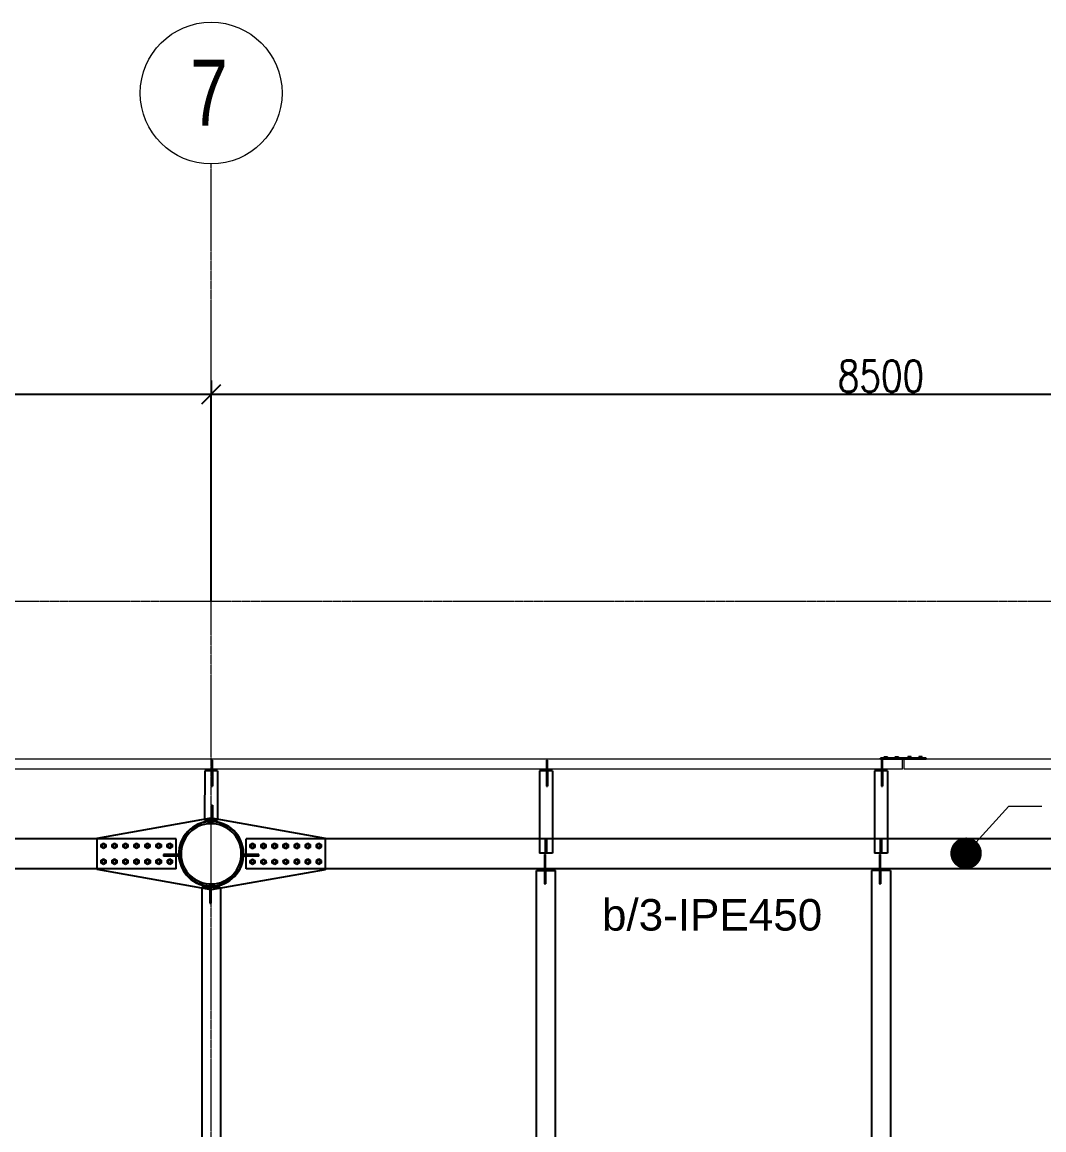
# Model space of a CAD drawing. Extents: x 7536 to 102814, y -9868 to 35131.
# Drawn here: x 20633 to 27116, y 28101 to 35131 of the extents above; entities that cross this region are included whole.
import ezdxf
from ezdxf.enums import TextEntityAlignment as Align

# ---------------------------------------------------------------- set-up
doc = ezdxf.new("R2010")
doc.units = 0
doc.header["$LTSCALE"] = 0.4
doc.linetypes.add('Grid Line', pattern=[3.33375, 1.905, -0.47625, 0.47625, -0.47625])
doc.layers.get('0').update_dxf_attribs({"color": 255})
for name, color, linetype, lineweight in [('0-1', 7, 'Continuous', 5), ('E_COLUMNAS-1', 1, 'Continuous', 25), ('E_EJES', 8, 'Continuous', 9), ('E_EJES-1', 8, 'Grid Line', 9), ('E_TEXTO', 3, 'Continuous', 9)]:
    doc.layers.add(name, color=color, linetype=linetype, lineweight=lineweight)
doc.layers.add('COTAS', color=8, linetype='Continuous')
doc.layers.add('VIGAS', color=8, linetype='Continuous')
doc.styles.add('CNI_COTAS', font='romans.shx', dxfattribs={"width": 0.8})
doc.styles.add('Swis721 LtCn BT', font='swisscl.ttf', dxfattribs={"height": 0.42})
doc.styles.add('VERDANA', font='arial.ttf')
doc.dimstyles.new('1.5', dxfattribs={"dimscale": 0, "dimtxt": 200, "dimasz": 120, "dimexe": 4, "dimexo": 4, "dimgap": 15, "dimtad": 1, "dimdec": 0, "dimzin": 4, "dimdsep": 46, "dimtxsty": 'CNI_COTAS', "dimblk": 'OBLIQUE', "dimcen": -0.09, "dimclrd": 256, "dimclrt": 3, "dimadec": 0, "dimazin": 0, "dimtfac": 1, "dimtdec": 0, "dimtmove": 2, "dimatfit": 0, "dimldrblk": 'OBLIQUE', "dimfxl": 0.05, "dimtolj": 1, "dimtzin": 0, "dimarcsym": 0})

# ---------------------------------------------------------------- blocks, each defined once
blk = doc.blocks.new('Grid - CNI_NOMBRE EJES-372759-_6_00m_N_E_-NIVEL-2 DOC')
at = {"layer": 'E_EJES'}
blk.add_circle((0, 0), 0.003, dxfattribs=at)
blk = doc.blocks.new('_Oblique')
at = {"color": 0, "linetype": 'ByBlock', "lineweight": -2}
blk.add_line((-0.5, -0.5), (0.5, 0.5), dxfattribs=at)
blk = doc.blocks.new('*D99')
at = {"layer": 'COTAS', "color": 0, "lineweight": -2, "transparency": 16777216}
for p, q in [((13332.4, 31459.7), (13332.4, 32773)), ((21832.4, 31459.7), (21832.4, 32773))]:
    blk.add_line(p, q, dxfattribs=at)
at = {"layer": 'COTAS', "lineweight": -2, "transparency": 16777216}
blk.add_line((13332.4, 32769), (21832.4, 32769), dxfattribs=at)
at = {"layer": 'Defpoints', "color": 0, "transparency": 16777216}
for p in [(21832.4, 32769), (13332.4, 31455.7), (21832.4, 31455.7)]:
    blk.add_point(p, dxfattribs=at)
at = {"layer": 'COTAS', "lineweight": -2, "transparency": 16777216, "xscale": 120, "yscale": 120, "zscale": 120, "rotation": 180}
blk.add_blockref('_Oblique', (13332.4, 32769), dxfattribs=at)
at = {"layer": 'COTAS', "lineweight": -2, "transparency": 16777216, "xscale": 120, "yscale": 120, "zscale": 120}
blk.add_blockref('_Oblique', (21832.4, 32769), dxfattribs=at)
at = {"layer": 'COTAS', "color": 3, "transparency": 16777216, "insert": (17582.4, 32884), "char_height": 200, "attachment_point": 5, "style": 'CNI_COTAS'}
blk.add_mtext('\\A1;8500', dxfattribs=at)
blk = doc.blocks.new('*D100')
at = {"layer": 'COTAS', "color": 0, "lineweight": -2, "transparency": 16777216}
blk.add_line((21832.4, 32855.6), (21832.4, 32765), dxfattribs=at)
at = {"layer": 'COTAS', "lineweight": -2, "transparency": 16777216}
blk.add_line((21832.4, 32769), (30332.4, 32769), dxfattribs=at)
at = {"layer": 'Defpoints', "color": 0, "transparency": 16777216}
for p in [(21832.4, 32859.6), (30332.4, 32769), (30332.4, 32769)]:
    blk.add_point(p, dxfattribs=at)
at = {"layer": 'COTAS', "lineweight": -2, "transparency": 16777216, "xscale": 120, "yscale": 120, "zscale": 120, "rotation": 180}
blk.add_blockref('_Oblique', (21832.4, 32769), dxfattribs=at)
at = {"layer": 'COTAS', "lineweight": -2, "transparency": 16777216, "xscale": 120, "yscale": 120, "zscale": 120}
blk.add_blockref('_Oblique', (30332.4, 32769), dxfattribs=at)
at = {"layer": 'COTAS', "color": 3, "transparency": 16777216, "insert": (26082.4, 32884), "char_height": 200, "attachment_point": 5, "style": 'CNI_COTAS'}
blk.add_mtext('\\A1;8500', dxfattribs=at)

msp = doc.modelspace()

# ---------------------------------------------------------------- linework, layer by layer
at = {"color": 1, "linetype": 'Continuous'}
for centre, radius, start, end in [((21149.2, 29903), 11.5, 18.0268, 198.0268), ((21149.2, 29903), 11.5, 198.0268, 18.0268), ((21149.2, 29903), 10, 90.0268, 270.0268), ((21149.2, 29903), 10, 270.0268, 90.0268), ((21219.2, 29903.1), 11.5, 18.0268, 198.0268), ((21219.2, 29903.1), 11.5, 198.0268, 18.0268), ((21219.2, 29903.1), 10, 90.0268, 270.0268), ((21219.2, 29903.1), 10, 270.0268, 90.0268), ((21289.2, 29903.1), 11.5, 18.0268, 198.0268), ((21289.2, 29903.1), 11.5, 198.0268, 18.0268), ((21289.2, 29903.1), 10, 90.0268, 270.0268), ((21289.2, 29903.1), 10, 270.0268, 90.0268), ((21359.2, 29903.1), 11.5, 18.0268, 198.0268), ((21359.2, 29903.1), 11.5, 198.0268, 18.0268), ((21359.2, 29903.1), 10, 90.0268, 270.0268), ((21359.2, 29903.1), 10, 270.0268, 90.0268), ((21429.2, 29903.2), 11.5, 18.0268, 198.0268), ((21429.2, 29903.2), 11.5, 198.0268, 18.0268), ((21429.2, 29903.2), 10, 90.0268, 270.0268), ((21429.2, 29903.2), 10, 270.0268, 90.0268), ((21499.2, 29903.2), 11.5, 18.0268, 198.0268), ((21499.2, 29903.2), 11.5, 198.0268, 18.0268), ((21499.2, 29903.2), 10, 90.0268, 270.0268), ((21499.2, 29903.2), 10, 270.0268, 90.0268), ((21569.2, 29903.2), 11.5, 18.0268, 198.0268), ((21569.2, 29903.2), 11.5, 198.0268, 18.0268), ((21569.2, 29903.2), 10, 90.0268, 270.0268), ((21569.2, 29903.2), 10, 270.0268, 90.0268), ((22095.3, 29902.4), 11.5, 18.0268, 198.0268), ((22095.3, 29902.4), 11.5, 198.0268, 18.0268), ((22095.3, 29902.4), 10, 90.0268, 270.0268), ((22095.3, 29902.4), 10, 270.0268, 90.0268), ((22165.3, 29902.5), 11.5, 18.0268, 198.0268), ((22165.3, 29902.5), 11.5, 198.0268, 18.0268), ((22165.3, 29902.5), 10, 90.0268, 270.0268), ((22165.3, 29902.5), 10, 270.0268, 90.0268), ((22235.3, 29902.5), 11.5, 18.0268, 198.0268), ((22235.3, 29902.5), 11.5, 198.0268, 18.0268), ((22235.3, 29902.5), 10, 90.0268, 270.0268), ((22235.3, 29902.5), 10, 270.0268, 90.0268), ((22305.3, 29902.5), 11.5, 18.0268, 198.0268), ((22305.3, 29902.5), 11.5, 198.0268, 18.0268), ((22305.3, 29902.5), 10, 90.0268, 270.0268), ((22305.3, 29902.5), 10, 270.0268, 90.0268), ((22375.3, 29902.6), 11.5, 18.0268, 198.0268), ((22375.3, 29902.6), 11.5, 198.0268, 18.0268), ((22375.3, 29902.6), 10, 90.0268, 270.0268), ((22375.3, 29902.6), 10, 270.0268, 90.0268), ((22445.3, 29902.6), 11.5, 18.0268, 198.0268), ((22445.3, 29902.6), 11.5, 198.0268, 18.0268), ((22445.3, 29902.6), 10, 90.0268, 270.0268), ((22445.3, 29902.6), 10, 270.0268, 90.0268), ((22515.3, 29902.6), 11.5, 18.0268, 198.0268), ((22515.3, 29902.6), 11.5, 198.0268, 18.0268), ((22515.3, 29902.6), 10, 90.0268, 270.0268), ((22515.3, 29902.6), 10, 270.0268, 90.0268), ((21149.3, 29803), 11.5, 18.0268, 198.0268), ((21149.3, 29803), 11.5, 198.0268, 18.0268), ((21149.3, 29803), 10, 90.0268, 270.0268), ((21149.3, 29803), 10, 270.0268, 90.0268), ((21219.3, 29803.1), 11.5, 18.0268, 198.0268), ((21219.3, 29803.1), 11.5, 198.0268, 18.0268), ((21219.3, 29803.1), 10, 90.0268, 270.0268), ((21219.3, 29803.1), 10, 270.0268, 90.0268), ((21289.3, 29803.1), 11.5, 18.0268, 198.0268), ((21289.3, 29803.1), 11.5, 198.0268, 18.0268), ((21289.3, 29803.1), 10, 90.0268, 270.0268), ((21289.3, 29803.1), 10, 270.0268, 90.0268), ((21359.3, 29803.1), 11.5, 18.0268, 198.0268), ((21359.3, 29803.1), 11.5, 198.0268, 18.0268), ((21359.3, 29803.1), 10, 90.0268, 270.0268), ((21359.3, 29803.1), 10, 270.0268, 90.0268), ((21429.3, 29803.2), 11.5, 18.0268, 198.0268), ((21429.3, 29803.2), 11.5, 198.0268, 18.0268), ((21429.3, 29803.2), 10, 90.0268, 270.0268), ((21429.3, 29803.2), 10, 270.0268, 90.0268), ((21499.3, 29803.2), 11.5, 18.0268, 198.0268), ((21499.3, 29803.2), 11.5, 198.0268, 18.0268), ((21499.3, 29803.2), 10, 90.0268, 270.0268), ((21499.3, 29803.2), 10, 270.0268, 90.0268), ((21569.3, 29803.2), 11.5, 18.0268, 198.0268), ((21569.3, 29803.2), 11.5, 198.0268, 18.0268), ((21569.3, 29803.2), 10, 90.0268, 270.0268), ((21569.3, 29803.2), 10, 270.0268, 90.0268), ((22095.4, 29802.4), 11.5, 18.0268, 198.0268), ((22095.4, 29802.4), 11.5, 198.0268, 18.0268), ((22095.4, 29802.4), 10, 90.0268, 270.0268), ((22095.4, 29802.4), 10, 270.0268, 90.0268), ((22165.4, 29802.5), 11.5, 18.0268, 198.0268), ((22165.4, 29802.5), 11.5, 198.0268, 18.0268), ((22165.4, 29802.5), 10, 90.0268, 270.0268), ((22165.4, 29802.5), 10, 270.0268, 90.0268), ((22235.4, 29802.5), 11.5, 18.0268, 198.0268), ((22235.4, 29802.5), 11.5, 198.0268, 18.0268), ((22235.4, 29802.5), 10, 90.0268, 270.0268), ((22235.4, 29802.5), 10, 270.0268, 90.0268), ((22305.4, 29802.5), 11.5, 18.0268, 198.0268), ((22305.4, 29802.5), 11.5, 198.0268, 18.0268), ((22305.4, 29802.5), 10, 90.0268, 270.0268), ((22305.4, 29802.5), 10, 270.0268, 90.0268), ((22375.4, 29802.6), 11.5, 18.0268, 198.0268), ((22375.4, 29802.6), 11.5, 198.0268, 18.0268), ((22375.4, 29802.6), 10, 90.0268, 270.0268), ((22375.4, 29802.6), 10, 270.0268, 90.0268), ((22445.4, 29802.6), 11.5, 18.0268, 198.0268), ((22445.4, 29802.6), 11.5, 198.0268, 18.0268), ((22445.4, 29802.6), 10, 90.0268, 270.0268), ((22445.4, 29802.6), 10, 270.0268, 90.0268), ((22515.4, 29802.6), 11.5, 18.0268, 198.0268), ((22515.4, 29802.6), 11.5, 198.0268, 18.0268), ((22515.4, 29802.6), 10, 90.0268, 270.0268), ((22515.4, 29802.6), 10, 270.0268, 90.0268)]:
    msp.add_arc(centre, radius, start, end, dxfattribs=at)
at = {"layer": '0-1', "color": 8}
for p, q in [((26218.9, 30454.2), (14228.9, 30454.2)), ((26218.9, 30389.2), (26218.9, 30454.2)), ((30182.4, 30454.2), (26228.9, 30454.2)), ((26228.9, 30389.2), (26228.9, 30454.2)), ((26218.9, 30389.2), (14228.9, 30389.2)), ((30182.4, 30389.2), (26228.9, 30389.2))]:
    msp.add_line(p, q, dxfattribs=at)
at = {"layer": 'E_COLUMNAS-1'}
for centre, radius, start, end in [((21832.4, 29852.1), 206, 80, 260), ((21832.4, 29852.1), 206, 80, 260), ((21832.4, 29852.7), 203, 10, 190), ((21832.4, 29852.7), 191, 350, 170), ((21832.4, 29852.1), 206, 260, 80), ((21832.4, 29852.1), 206, 260, 80), ((21832.4, 29852.7), 203, 190, 10), ((21832.4, 29852.7), 191, 170, 350)]:
    msp.add_arc(centre, radius, start, end, dxfattribs=at)
at = {"layer": 'E_EJES-1'}
for p, q in [((21832.4, 3740.4), (21832.4, 34230.5)), ((8436, 31455.7), (101914.5, 31455.7))]:
    msp.add_line(p, q, dxfattribs=at)
at = {"layer": 'E_TEXTO', "color": 4}
for p, q in [((26622.4, 29856.5), (26893, 30154.5)), ((26893, 30154.5), (27102.7, 30154.5))]:
    msp.add_line(p, q, dxfattribs=at)
at = {"layer": 'E_TEXTO', "color": 4, "const_width": 100}
msp.add_lwpolyline([(26572.4, 29856.5, 1), (26672.4, 29856.5, 1)], format="xyb", close=True, dxfattribs=at)
at = {"layer": 'VIGAS'}
for p, q in [((21841.2, 30446.7), (21835.2, 30446.7)), ((21835.2, 30446.7), (21835.2, 30389.2)), ((21841.2, 30389.2), (21841.2, 30446.7)), ((23966.1, 30446.7), (23960.1, 30446.7)), ((23960.1, 30446.7), (23960.1, 30389.2)), ((23966.1, 30389.2), (23966.1, 30446.7)), ((26368.9, 30460.2), (26078.9, 30460.2)), ((26078.9, 30454.2), (26078.9, 30460.2)), ((26218.9, 30454.2), (26078.9, 30454.2)), ((26091.1, 30446.7), (26085.1, 30446.7)), ((26085.1, 30446.7), (26085.1, 30389.2)), ((26091.1, 30389.2), (26091.1, 30446.7)), ((26103.5, 30460.2), (26103.5, 30468.1)), ((26103.5, 30468.1), (26124.3, 30468.1)), ((26108.7, 30460.2), (26108.7, 30468.1)), ((26119.1, 30460.2), (26119.1, 30468.1)), ((26124.3, 30460.2), (26124.3, 30468.1)), ((26173.5, 30460.2), (26173.5, 30468.1)), ((26173.5, 30468.1), (26194.3, 30468.1)), ((26178.7, 30460.2), (26178.7, 30468.1)), ((26189.1, 30460.2), (26189.1, 30468.1)), ((26194.3, 30460.2), (26194.3, 30468.1)), ((26228.9, 30454.2), (26218.9, 30454.2)), ((26368.9, 30454.2), (26228.9, 30454.2)), ((26274.3, 30468.1), (26253.5, 30468.1)), ((26253.5, 30468.1), (26253.5, 30460.2)), ((26258.7, 30460.2), (26258.7, 30468.1)), ((26269.1, 30460.2), (26269.1, 30468.1)), ((26274.3, 30460.2), (26274.3, 30468.1)), ((26344.3, 30468.1), (26323.5, 30468.1)), ((26323.5, 30468.1), (26323.5, 30460.2)), ((26328.7, 30460.2), (26328.7, 30468.1)), ((26339.1, 30460.2), (26339.1, 30468.1)), ((26344.3, 30460.2), (26344.3, 30468.1)), ((26368.9, 30454.2), (26368.9, 30460.2)), ((21791.6, 30379.2), (21791, 30072.8)), ((21873.6, 30379.2), (21791.6, 30379.2)), ((21835.2, 30436.7), (21841.2, 30436.7)), ((21835.2, 30389.2), (21835.2, 30379.2)), ((21835.2, 30389.2), (21841.2, 30389.2)), ((21835.2, 30379.2), (21835.2, 30281.7)), ((21835.2, 30376.7), (21841.2, 30376.7)), ((21841.2, 30389.2), (21841.2, 30379.2)), ((21841.2, 30379.2), (21841.2, 30281.7)), ((21873.6, 30379.2), (21873, 30072.9)), ((23998.6, 30379.2), (23916.6, 30379.2)), ((23916.6, 30379.2), (23916.6, 29947.5)), ((23960.1, 30436.7), (23966.1, 30436.7)), ((23960.1, 30389.2), (23960.1, 30379.2)), ((23960.1, 30389.2), (23966.1, 30389.2)), ((23960.1, 30379.2), (23960.1, 30281.7)), ((23960.1, 30376.7), (23966.1, 30376.7)), ((23966.1, 30389.2), (23966.1, 30379.2)), ((23966.1, 30379.2), (23966.1, 30281.7)), ((23998.6, 30379.2), (23998.6, 29947.5)), ((26123.6, 30379.2), (26041.6, 30379.2)), ((26041.6, 30379.2), (26041.6, 29947.5)), ((26085.1, 30436.7), (26091.1, 30436.7)), ((26085.1, 30389.2), (26085.1, 30379.2)), ((26085.1, 30389.2), (26091.1, 30389.2)), ((26085.1, 30379.2), (26085.1, 30281.7)), ((26085.1, 30376.7), (26091.1, 30376.7)), ((26091.1, 30389.2), (26091.1, 30379.2)), ((26091.1, 30379.2), (26091.1, 30281.7)), ((26123.6, 30379.2), (26123.6, 29947.5)), ((21835.2, 30296.7), (21841.2, 30296.7)), ((23960.1, 30296.7), (23966.1, 30296.7)), ((26085.1, 30296.7), (26091.1, 30296.7)), ((21835.2, 30281.7), (21841.2, 30281.7)), ((23960.1, 30281.7), (23966.1, 30281.7)), ((26085.1, 30281.7), (26091.1, 30281.7)), ((21834.5, 30160.7), (21834.5, 30057.9)), ((21834.5, 30160.7), (21840.5, 30160.7)), ((21840.5, 30160.7), (21840.5, 30057.4)), ((21109.3, 29953), (21832.4, 30080.1)), ((21109.3, 29953), (21832.4, 30080.1)), ((21791, 30072.8), (21791, 30065.7)), ((21873, 30065.7), (21791, 30065.7)), ((21832.4, 30080.1), (22555.4, 29952.1)), ((21832.4, 30080.1), (22555.4, 29952.1)), ((21834.5, 30057.9), (21834.5, 30055.7)), ((21834.5, 30055.7), (21840.5, 30055.7)), ((21840.5, 30057.4), (21840.5, 30055.7)), ((21873, 30072.9), (21873, 30065.7)), ((21109.3, 29947.5), (14055.4, 29947.5)), ((21109.3, 29753), (21109.3, 29953)), ((21109.3, 29753), (21109.3, 29953)), ((21609.4, 29947.5), (21109.3, 29947.5)), ((21609.4, 29757.5), (21609.4, 29947.5)), ((22055.3, 29757.5), (22055.3, 29947.5)), ((22555.4, 29947.5), (22055.3, 29947.5)), ((22555.4, 29952.1), (22555.4, 29752.1)), ((22555.4, 29952.1), (22555.4, 29752.1)), ((29685.3, 29947.5), (22555.4, 29947.5)), ((23916.6, 29947.5), (23916.6, 29857.2)), ((23954.6, 29857.2), (23954.6, 29947.2)), ((23954.6, 29947.2), (23960.6, 29947.2)), ((23954.6, 29857.2), (23954.6, 29947.2)), ((23954.6, 29947.2), (23960.6, 29947.2)), ((23960.6, 29947.2), (23960.6, 29857.2)), ((23960.6, 29947.2), (23960.6, 29857.2)), ((23998.6, 29947.5), (23998.6, 29857.2)), ((26041.6, 29947.5), (26041.6, 29857.2)), ((26079.6, 29857.2), (26079.6, 29947.2)), ((26079.6, 29947.2), (26085.6, 29947.2)), ((26079.6, 29857.2), (26079.6, 29947.2)), ((26079.6, 29947.2), (26085.6, 29947.2)), ((26085.6, 29947.2), (26085.6, 29857.2)), ((26085.6, 29947.2), (26085.6, 29857.2)), ((26123.6, 29947.5), (26123.6, 29857.2)), ((21134.2, 29911.7), (21149.2, 29920.4)), ((21134.2, 29894.4), (21134.2, 29911.7)), ((21149.2, 29885.7), (21134.2, 29894.4)), ((21149.2, 29920.4), (21164.2, 29911.7)), ((21164.2, 29894.4), (21149.2, 29885.7)), ((21164.2, 29911.7), (21164.2, 29894.4)), ((21204.2, 29911.7), (21219.2, 29920.4)), ((21204.2, 29894.4), (21204.2, 29911.7)), ((21219.2, 29885.7), (21204.2, 29894.4)), ((21219.2, 29920.4), (21234.2, 29911.7)), ((21234.2, 29894.4), (21219.2, 29885.7)), ((21234.2, 29911.7), (21234.2, 29894.4)), ((21274.2, 29911.8), (21289.2, 29920.4)), ((21274.2, 29894.4), (21274.2, 29911.8)), ((21289.2, 29885.8), (21274.2, 29894.4)), ((21289.2, 29920.4), (21304.2, 29911.8)), ((21304.2, 29894.4), (21289.2, 29885.8)), ((21304.2, 29911.8), (21304.2, 29894.4)), ((21344.2, 29911.8), (21359.2, 29920.5)), ((21344.2, 29894.5), (21344.2, 29911.8)), ((21359.2, 29885.8), (21344.2, 29894.5)), ((21359.2, 29920.5), (21374.2, 29911.8)), ((21374.2, 29894.5), (21359.2, 29885.8)), ((21374.2, 29911.8), (21374.2, 29894.5)), ((21414.2, 29911.8), (21429.2, 29920.5)), ((21414.2, 29894.5), (21414.2, 29911.8)), ((21429.2, 29885.8), (21414.2, 29894.5)), ((21429.2, 29920.5), (21444.2, 29911.8)), ((21444.2, 29894.5), (21429.2, 29885.8)), ((21444.2, 29911.8), (21444.2, 29894.5)), ((21484.2, 29911.9), (21499.2, 29920.5)), ((21484.2, 29894.5), (21484.2, 29911.9)), ((21499.2, 29885.9), (21484.2, 29894.5)), ((21499.2, 29920.5), (21514.2, 29911.9)), ((21514.2, 29894.5), (21499.2, 29885.9)), ((21514.2, 29911.9), (21514.2, 29894.5)), ((21554.2, 29911.9), (21569.2, 29920.6)), ((21554.2, 29894.6), (21554.2, 29911.9)), ((21569.2, 29885.9), (21554.2, 29894.6)), ((21569.2, 29920.6), (21584.2, 29911.9)), ((21584.2, 29894.6), (21569.2, 29885.9)), ((21584.2, 29911.9), (21584.2, 29894.6)), ((22080.3, 29911.1), (22095.3, 29919.7)), ((22080.3, 29893.8), (22080.3, 29911.1)), ((22095.3, 29885.1), (22080.3, 29893.8)), ((22095.3, 29919.7), (22110.3, 29911.1)), ((22110.3, 29893.8), (22095.3, 29885.1)), ((22110.3, 29911.1), (22110.3, 29893.8)), ((22150.3, 29911.1), (22165.3, 29919.8)), ((22150.3, 29893.8), (22150.3, 29911.1)), ((22165.3, 29885.1), (22150.3, 29893.8)), ((22165.3, 29919.8), (22180.3, 29911.1)), ((22180.3, 29893.8), (22165.3, 29885.1)), ((22180.3, 29911.1), (22180.3, 29893.8)), ((22220.3, 29911.1), (22235.3, 29919.8)), ((22220.3, 29893.8), (22220.3, 29911.1)), ((22235.3, 29885.2), (22220.3, 29893.8)), ((22235.3, 29919.8), (22250.3, 29911.2)), ((22250.3, 29893.8), (22235.3, 29885.2)), ((22250.3, 29911.2), (22250.3, 29893.8)), ((22290.3, 29911.2), (22305.3, 29919.8)), ((22290.3, 29893.9), (22290.3, 29911.2)), ((22305.3, 29885.2), (22290.3, 29893.9)), ((22305.3, 29919.8), (22320.3, 29911.2)), ((22320.3, 29893.9), (22305.3, 29885.2)), ((22320.3, 29911.2), (22320.3, 29893.9)), ((22360.3, 29911.2), (22375.3, 29919.9)), ((22360.3, 29893.9), (22360.3, 29911.2)), ((22375.3, 29885.2), (22360.3, 29893.9)), ((22375.3, 29919.9), (22390.3, 29911.2)), ((22390.3, 29893.9), (22375.3, 29885.2)), ((22390.3, 29911.2), (22390.3, 29893.9)), ((22430.3, 29911.2), (22445.3, 29919.9)), ((22430.3, 29893.9), (22430.3, 29911.2)), ((22445.3, 29885.3), (22430.3, 29893.9)), ((22445.3, 29919.9), (22460.3, 29911.3)), ((22460.3, 29893.9), (22445.3, 29885.3)), ((22460.3, 29911.3), (22460.3, 29893.9)), ((22500.3, 29911.3), (22515.3, 29919.9)), ((22500.3, 29893.9), (22500.3, 29911.3)), ((22515.3, 29885.3), (22500.3, 29893.9)), ((22515.3, 29919.9), (22530.3, 29911.3)), ((22530.3, 29894), (22515.3, 29885.3)), ((22530.3, 29911.3), (22530.3, 29894)), ((23954.6, 29877.2), (23960.6, 29877.2)), ((26079.6, 29877.2), (26085.6, 29877.2)), ((21134.3, 29811.7), (21149.3, 29820.4)), ((21134.3, 29794.4), (21134.3, 29811.7)), ((21149.3, 29820.4), (21164.3, 29811.7)), ((21164.3, 29811.7), (21164.3, 29794.4)), ((21204.3, 29811.7), (21219.3, 29820.4)), ((21204.3, 29794.4), (21204.3, 29811.7)), ((21219.3, 29820.4), (21234.3, 29811.7)), ((21234.3, 29811.7), (21234.3, 29794.4)), ((21274.3, 29811.8), (21289.3, 29820.4)), ((21274.3, 29794.4), (21274.3, 29811.8)), ((21289.3, 29820.4), (21304.3, 29811.8)), ((21304.3, 29811.8), (21304.3, 29794.4)), ((21344.3, 29811.8), (21359.3, 29820.5)), ((21344.3, 29794.5), (21344.3, 29811.8)), ((21359.3, 29820.5), (21374.3, 29811.8)), ((21374.3, 29811.8), (21374.3, 29794.5)), ((21414.3, 29811.8), (21429.3, 29820.5)), ((21414.3, 29794.5), (21414.3, 29811.8)), ((21429.3, 29820.5), (21444.3, 29811.8)), ((21444.3, 29811.8), (21444.3, 29794.5)), ((21484.3, 29811.9), (21499.3, 29820.5)), ((21484.3, 29794.5), (21484.3, 29811.9)), ((21499.3, 29820.5), (21514.3, 29811.9)), ((21514.3, 29811.9), (21514.3, 29794.5)), ((21626.7, 29847.8), (21529.4, 29847.8)), ((21529.4, 29847.8), (21529.4, 29837.8)), ((21627.6, 29837.8), (21529.4, 29837.8)), ((21554.3, 29811.9), (21569.3, 29820.6)), ((21554.3, 29794.6), (21554.3, 29811.9)), ((21569.3, 29820.6), (21584.3, 29811.9)), ((21584.3, 29811.9), (21584.3, 29794.6)), ((21629.4, 29847.8), (21626.7, 29847.8)), ((21629.4, 29837.8), (21627.6, 29837.8)), ((21629.4, 29837.8), (21629.4, 29847.8)), ((22038, 29847.8), (22035.3, 29847.8)), ((22035.3, 29847.8), (22035.3, 29837.8)), ((22037.1, 29837.8), (22035.3, 29837.8)), ((22135.3, 29837.8), (22037.1, 29837.8)), ((22135.3, 29847.8), (22038, 29847.8)), ((22080.3, 29811.1), (22095.3, 29819.7)), ((22080.4, 29793.8), (22080.3, 29811.1)), ((22095.3, 29819.7), (22110.3, 29811.1)), ((22110.3, 29811.1), (22110.4, 29793.8)), ((22135.3, 29837.8), (22135.3, 29847.8)), ((22150.3, 29811.1), (22165.3, 29819.8)), ((22150.4, 29793.8), (22150.3, 29811.1)), ((22165.3, 29819.8), (22180.3, 29811.1)), ((22180.3, 29811.1), (22180.4, 29793.8)), ((22220.3, 29811.1), (22235.3, 29819.8)), ((22220.4, 29793.8), (22220.3, 29811.1)), ((22235.3, 29819.8), (22250.3, 29811.2)), ((22250.3, 29811.2), (22250.4, 29793.8)), ((22290.3, 29811.2), (22305.3, 29819.8)), ((22290.4, 29793.9), (22290.3, 29811.2)), ((22305.3, 29819.8), (22320.3, 29811.2)), ((22320.3, 29811.2), (22320.4, 29793.9)), ((22360.3, 29811.2), (22375.3, 29819.9)), ((22360.4, 29793.9), (22360.3, 29811.2)), ((22375.3, 29819.9), (22390.3, 29811.2)), ((22390.3, 29811.2), (22390.4, 29793.9)), ((22430.3, 29811.2), (22445.3, 29819.9)), ((22430.4, 29793.9), (22430.3, 29811.2)), ((22445.3, 29819.9), (22460.3, 29811.3)), ((22460.3, 29811.3), (22460.4, 29793.9)), ((22500.3, 29811.3), (22515.3, 29819.9)), ((22500.4, 29793.9), (22500.3, 29811.3)), ((22515.3, 29819.9), (22530.3, 29811.3)), ((22530.3, 29811.3), (22530.4, 29794)), ((23998.6, 29857.2), (23916.6, 29857.2)), ((23954.3, 29847.8), (23948.3, 29847.8)), ((23948.3, 29847.8), (23948.3, 29757.5)), ((23948.3, 29827.8), (23954.3, 29827.8)), ((23954.3, 29757.5), (23954.3, 29847.8)), ((23960.6, 29857.2), (23954.6, 29857.2)), ((23960.6, 29857.2), (23954.6, 29857.2)), ((26123.6, 29857.2), (26041.6, 29857.2)), ((26079.3, 29847.8), (26073.3, 29847.8)), ((26073.3, 29847.8), (26073.3, 29757.5)), ((26073.3, 29827.8), (26079.3, 29827.8)), ((26079.3, 29757.5), (26079.3, 29847.8)), ((26085.6, 29857.2), (26079.6, 29857.2)), ((26085.6, 29857.2), (26079.6, 29857.2)), ((21109.3, 29757.5), (14055.4, 29757.5)), ((21609.4, 29757.5), (21109.3, 29757.5)), ((21832.6, 29624.1), (21109.3, 29753)), ((21832.6, 29624.1), (21109.3, 29753)), ((21149.3, 29785.7), (21134.3, 29794.4)), ((21164.3, 29794.4), (21149.3, 29785.7)), ((21219.3, 29785.7), (21204.3, 29794.4)), ((21234.3, 29794.4), (21219.3, 29785.7)), ((21289.3, 29785.8), (21274.3, 29794.4)), ((21304.3, 29794.4), (21289.3, 29785.8)), ((21359.3, 29785.8), (21344.3, 29794.5)), ((21374.3, 29794.5), (21359.3, 29785.8)), ((21429.3, 29785.8), (21414.3, 29794.5)), ((21444.3, 29794.5), (21429.3, 29785.8)), ((21499.3, 29785.9), (21484.3, 29794.5)), ((21514.3, 29794.5), (21499.3, 29785.9)), ((21569.3, 29785.9), (21554.3, 29794.6)), ((21584.3, 29794.6), (21569.3, 29785.9)), ((22555.4, 29752.1), (21832.6, 29624.1)), ((22555.4, 29752.1), (21832.6, 29624.1)), ((22555.4, 29757.5), (22055.3, 29757.5)), ((22095.4, 29785.1), (22080.4, 29793.8)), ((22110.4, 29793.8), (22095.4, 29785.1)), ((22165.4, 29785.1), (22150.4, 29793.8)), ((22180.4, 29793.8), (22165.4, 29785.1)), ((22235.4, 29785.2), (22220.4, 29793.8)), ((22250.4, 29793.8), (22235.4, 29785.2)), ((22305.4, 29785.2), (22290.4, 29793.9)), ((22320.4, 29793.9), (22305.4, 29785.2)), ((22375.4, 29785.2), (22360.4, 29793.9)), ((22390.4, 29793.9), (22375.4, 29785.2)), ((22445.4, 29785.3), (22430.4, 29793.9)), ((22460.4, 29793.9), (22445.4, 29785.3)), ((22515.4, 29785.3), (22500.4, 29793.9)), ((22530.4, 29794), (22515.4, 29785.3)), ((29685.3, 29757.5), (22555.4, 29757.5)), ((23897.4, 23446.5), (23897.4, 29747.5)), ((23897.4, 29747.5), (24017.4, 29747.5)), ((23948.3, 29757.5), (23948.3, 29747.5)), ((23948.3, 29747.5), (23948.3, 29662.5)), ((23954.3, 29757.5), (23954.3, 29747.5)), ((23954.3, 29747.5), (23954.3, 29662.5)), ((24017.4, 23446.5), (24017.4, 29747.5)), ((26142.4, 29747.5), (26022.4, 29747.5)), ((26022.4, 29747.5), (26022.4, 23446.3)), ((26073.3, 29757.5), (26073.3, 29747.5)), ((26073.3, 29747.5), (26073.3, 29662.5)), ((26079.3, 29757.5), (26079.3, 29747.5)), ((26079.3, 29747.5), (26079.3, 29662.5)), ((26142.4, 29747.5), (26142.4, 23446.2)), ((21892.4, 29639.7), (21772.4, 29639.7)), ((21772.4, 29639.7), (21772.4, 29634.8)), ((21772.4, 29634.8), (21772.4, 23460.1)), ((21829.3, 29649.7), (21823.3, 29649.7)), ((21823.3, 29649.7), (21823.3, 29646.9)), ((21823.3, 29646.9), (21823.3, 29539.7)), ((21829.3, 29649.7), (21829.3, 29646.4)), ((21829.3, 29646.4), (21829.3, 29539.7)), ((21892.4, 29639.7), (21892.4, 29634.7)), ((21892.4, 29634.7), (21892.4, 23460.1)), ((23948.3, 29662.5), (23954.3, 29662.5)), ((26073.3, 29662.5), (26079.3, 29662.5)), ((21823.3, 29539.7), (21829.3, 29539.7))]:
    msp.add_line(p, q, dxfattribs=at)

# ---------------------------------------------------------------- block references
at = {"layer": 'E_EJES', "xscale": 149999.9999999999, "yscale": 149999.9999999999, "zscale": 149999.9999999999}
msp.add_blockref('Grid - CNI_NOMBRE EJES-372759-_6_00m_N_E_-NIVEL-2 DOC', (21832.4, 34680.5), dxfattribs=at)

# ---------------------------------------------------------------- texts
at = {"layer": 'E_EJES', "insert": (21698.7, 34893.1), "char_height": 420, "width": 312.658, "attachment_point": 1, "style": 'Swis721 LtCn BT'}
msp.add_mtext('7', dxfattribs=at)
at = {"layer": 'E_TEXTO', "style": 'VERDANA'}
msp.add_text('b/3-IPE450', height=200, dxfattribs=at).set_placement((25010.9, 29365.7), align=Align.CENTER)

# ---------------------------------------------------------------- dimensions: what is measured, and where the dimension line sits
at = {"layer": 'COTAS'}
for base, p1, p2, picture, middle in [((21832.4, 32769), (13332.4, 31455.7), (21832.4, 31455.7), '*D99', (17582.4, 32884)), ((30332.4, 32769), (21832.4, 32859.6), (30332.4, 32769), '*D100', (26082.4, 32884))]:
    dim = msp.add_linear_dim(base=base, p1=p1, p2=p2, dimstyle='1.5', override={"dimscale": 1}, dxfattribs=at)
    dim.commit()
    dim.dimension.update_dxf_attribs({"geometry": picture, "text_midpoint": middle})

doc.saveas('drawing.dxf')
